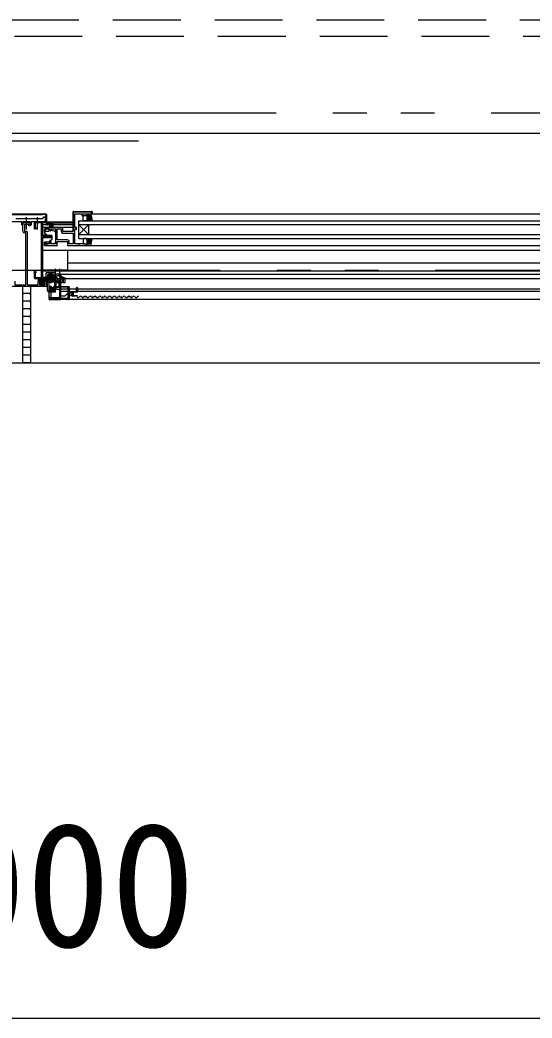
# Model space of a CAD drawing. Units: millimetres at full size. Extents: x -22551 to 92397, y -19340 to 14894.
# Drawn here: x 3354 to 3988, y -6902 to -5666 of the extents above; entities that cross this region are included whole.
import ezdxf
from ezdxf.enums import TextEntityAlignment as Align

# ---------------------------------------------------------------- set-up
doc = ezdxf.new("R2010")
doc.units = ezdxf.units.MM
doc.header["$LTSCALE"] = 70
doc.linetypes.add('DASHED1', pattern=[1.8, 1.2, -0.6])
doc.linetypes.add('DOUBLE_CHAIN1', pattern=[8.8, 5, -1, 0.6, -0.6, 0.6, -1])
doc.layers.add('0-0_NoName', color=7, linetype='Continuous', lineweight=15)
doc.layers.add('2-0_通芯', color=7, linetype='Continuous', lineweight=15)
doc.styles.add('ＭＳ ゴシック', font='')
doc.styles.get('ＭＳ ゴシック').set_extended_font_data('MS Gothic')

# ---------------------------------------------------------------- blocks, each defined once
blk = doc.blocks.new('グループ部品-125')
at = {"layer": '2-0_通芯', "linetype": 'DASHED1'}
for p, q in [((1452.61, -5665.7), (5270.61, -5665.7)), ((826.61, -5685.7), (5896.61, -5685.7))]:
    blk.add_line(p, q, dxfattribs=at)
at = {"layer": '2-0_通芯', "linetype": 'DOUBLE_CHAIN1'}
for p, q in [((-22551.09, -5780.7), (23861.61, -5780.7)), ((-21388.39, -5975.7), (23861.61, -5975.7))]:
    blk.add_line(p, q, dxfattribs=at)
at = {"layer": '2-0_通芯'}
for p, q in [((826.61, -5805.7), (5896.61, -5805.7)), ((3500.11, -5815.7), (3275.61, -5815.7)), ((3337.61, -5905.7), (3385.61, -5905.7)), ((3380.61, -5907.1), (3342.61, -5907.1)), ((3380.61, -5906.7), (3380.61, -5907.1)), ((3385.61, -5906.7), (3380.61, -5906.7)), ((3385.61, -5912.75), (3385.61, -5906.7)), ((3386.61, -5906.7), (3386.61, -5915.2)), ((3441.61, -5903.7), (3419.41, -5903.7)), ((3441.11, -5903.8), (3420.11, -5903.8)), ((3441.61, -5907.5), (3441.61, -5904.3)), ((4559.11, -5906), (3441.61, -5906)), ((3441.91, -5906), (3441.91, -5904)), ((3355.51, -5915.7), (3339.41, -5915.7)), ((3348.48, -5911.7), (3360.94, -5911.7)), ((3355.81, -5919.2), (3355.81, -5916)), ((3356.41, -5919.7), (3356.31, -5919.7)), ((3356.91, -5916), (3356.91, -5919.2)), ((3366.01, -5915.7), (3357.21, -5915.7)), ((3361.61, -5914.38), (3361.61, -5909.82)), ((3361.61, -5916.58), (3361.61, -5915.38)), ((3361.61, -5925.22), (3361.61, -5917.58)), ((3362.28, -5911.7), (3374.74, -5911.7)), ((3366.31, -5919.2), (3366.31, -5916)), ((3366.91, -5919.7), (3366.81, -5919.7)), ((3367.41, -5916), (3367.41, -5919.2)), ((3383.81, -5915.7), (3367.71, -5915.7)), ((3371.61, -5924.2), (3371.61, -5916.2)), ((3372.11, -5915.7), (3419.41, -5915.7)), ((3375.41, -5914.38), (3375.41, -5909.82)), ((3375.41, -5916.58), (3375.41, -5915.38)), ((3375.41, -5925.22), (3375.41, -5917.58)), ((3376.08, -5911.7), (3382.01, -5911.7)), ((3382.31, -5911.4), (3382.31, -5910.2)), ((3382.81, -5909.7), (3384.04, -5909.7)), ((3384.33, -5909.9), (3385.38, -5912.79)), ((3384.7, -5913.28), (3385.61, -5912.75)), ((3385.81, -5915.2), (3384.7, -5913.28)), ((3384.81, -5913.77), (3384.81, -5914.7)), ((3385.16, -5913.4), (3384.96, -5913.51)), ((3386.61, -5915.2), (3385.81, -5915.2)), ((3387.91, -5918.13), (3387.91, -5917.63)), ((3387.93, -5918.23), (3388.11, -5918.41)), ((3388.21, -5917.33), (3388.71, -5917.33)), ((3389.61, -5918.43), (3388.21, -5918.43)), ((3388.38, -5917.33), (3389.48, -5918.43)), ((3388.91, -5917.53), (3391.01, -5917.53)), ((3389.91, -5918.73), (3389.91, -5919.83)), ((3389.91, -5918.86), (3391.88, -5920.83)), ((3389.92, -5917.53), (3391.51, -5919.12)), ((3391.1, -5917.36), (3392.17, -5918.43)), ((3391.21, -5917.33), (3391.81, -5917.33)), ((3391.51, -5918.89), (3391.51, -5919.53)), ((3391.81, -5919.83), (3393.81, -5919.83)), ((3392.31, -5918.43), (3391.97, -5918.43)), ((3392.02, -5917.42), (3392.52, -5917.92)), ((3392.22, -5919.83), (3393.22, -5920.83)), ((3393.57, -5919.83), (3394.11, -5920.37)), ((3396.61, -5915.7), (3396.61, -5917.3)), ((3426.61, -5936.5), (3426.61, -5914.5)), ((3426.61, -5914.5), (4574.11, -5914.5)), ((4574.11, -5919.5), (3426.61, -5919.5)), ((3438.61, -5919.5), (3426.61, -5931.5)), ((3438.61, -5931.5), (3426.61, -5919.5)), ((3431.61, -5913.5), (3431.61, -5909)), ((3432.61, -5908), (3435.61, -5908)), ((3435.61, -5914.5), (3432.61, -5914.5)), ((3436.61, -5914.5), (3436.61, -5908)), ((3436.61, -5912.12), (3440.73, -5908)), ((3436.61, -5910.7), (3439.31, -5908)), ((3436.61, -5909.29), (3437.9, -5908)), ((3436.61, -5908), (3441.61, -5908)), ((3436.61, -5913.53), (3441.71, -5908.43)), ((3436.61, -5909), (3436.61, -5913.5)), ((3436.61, -5909.19), (3441.92, -5914.5)), ((3436.61, -5910.6), (3440.51, -5914.5)), ((3436.61, -5912.02), (3439.1, -5914.5)), ((3436.61, -5913.43), (3437.68, -5914.5)), ((3436.84, -5908), (3443.04, -5914.2)), ((3437.05, -5914.5), (3441.98, -5909.58)), ((3438.25, -5908), (3442.62, -5912.37)), ((3438.47, -5914.5), (3442.24, -5910.73)), ((3438.61, -5919.5), (3438.61, -5931.5)), ((3439.67, -5908), (3442.19, -5910.53)), ((3439.88, -5914.5), (3442.51, -5911.88)), ((3441.08, -5908), (3441.77, -5908.69)), ((3441.3, -5914.5), (3442.77, -5913.03)), ((3441.61, -5908), (3443.11, -5914.5)), ((3442.71, -5914.5), (3443.04, -5914.18)), ((3362.58, -5928.5), (3362.58, -5993.77)), ((3419.41, -5922.6), (3381.61, -5922.6)), ((3386.73, -5932.1), (3381.61, -5932.1)), ((3384.11, -5924.84), (3384.11, -5926.4)), ((3384.11, -5928.5), (3384.11, -5927.2)), ((3389.04, -5922.62), (3384.82, -5923.89)), ((3386.87, -5932.22), (3385.18, -5930.8)), ((3392.89, -5932.5), (3387.51, -5932.45)), ((3389.04, -5922.62), (3389.18, -5922.6)), ((3390.42, -5925.79), (3389.11, -5926.4)), ((3391.61, -5920.83), (3389.79, -5922.23)), ((3392.21, -5920.83), (3389.99, -5922.51)), ((3390.07, -5920.37), (3390.37, -5920.67)), ((3390.91, -5920.83), (3394.11, -5920.83)), ((3391.98, -5925.76), (3396.62, -5927.43)), ((3393.81, -5921.96), (3393.61, -5920.83)), ((3394.11, -5920.13), (3394.11, -5922.13)), ((3404.68, -5924.53), (3404.68, -5927.53)), ((3419.61, -5922.3), (3419.41, -5922.3)), ((3426.61, -5931.5), (4574.11, -5931.5)), ((3393.11, -5935.5), (3381.61, -5935.5)), ((3384.11, -5940.7), (3384.11, -5942.76)), ((3384.11, -5945), (3384.11, -5940.7)), ((3384.82, -5943.71), (3389.04, -5944.98)), ((3391.74, -5940.4), (3390.81, -5940.4)), ((3390.84, -5938.58), (3392.84, -5937.85)), ((3392.04, -5942.4), (3392.04, -5940.7)), ((3393.21, -5942.4), (3392.04, -5942.4)), ((3393.11, -5932.5), (3393.11, -5937.4)), ((3393.21, -5943.07), (3393.21, -5942.4)), ((3397.01, -5940.4), (3397.61, -5940.4)), ((3397.01, -5940.4), (3397.01, -5943.07)), ((3426.65, -5943.07), (3426.57, -5943.07)), ((3426.61, -5936.5), (4574.11, -5936.5)), ((3431.61, -5937.5), (3431.61, -5942)), ((3435.61, -5936.5), (3432.61, -5936.5)), ((3432.61, -5943), (3435.61, -5943)), ((3436.61, -5941.81), (3441.92, -5936.5)), ((3436.61, -5940.4), (3440.51, -5936.5)), ((3436.61, -5938.99), (3439.1, -5936.5)), ((3436.61, -5936.5), (3436.61, -5943.7)), ((3436.61, -5937.57), (3437.68, -5936.5)), ((3436.61, -5937.47), (3441.71, -5942.57)), ((3436.61, -5942), (3436.61, -5937.5)), ((3436.61, -5938.89), (3440.73, -5943)), ((3436.61, -5940.3), (3439.31, -5943)), ((3436.61, -5941.71), (3437.9, -5943)), ((3436.61, -5943), (3441.61, -5943)), ((3436.84, -5943), (3443.04, -5936.8)), ((3437.05, -5936.5), (3441.98, -5941.42)), ((3438.25, -5943), (3442.62, -5938.64)), ((3438.47, -5936.5), (3442.24, -5940.27)), ((3439.67, -5943), (3442.19, -5940.47)), ((3439.88, -5936.5), (3442.51, -5939.12)), ((3441.08, -5943), (3441.77, -5942.31)), ((3441.3, -5936.5), (3442.77, -5937.97)), ((3441.61, -5943), (3443.11, -5936.5)), ((3441.61, -5945), (3441.61, -5943.5)), ((3442.71, -5936.5), (3443.04, -5936.83)), ((4559.11, -5951), (3381.61, -5951)), ((3381.64, -5952.3), (3381.64, -5974.3)), ((3411.64, -5951.3), (3382.64, -5951.3)), ((3384.11, -5945), (3399.11, -5945)), ((3412.64, -5974.3), (3412.64, -5952.3)), ((3413.11, -5945), (4000.36, -5945)), ((4559.11, -5966.9), (3412.64, -5966.9)), ((3371.61, -5985.2), (3371.61, -5977.2)), ((3382.64, -5975.3), (3411.64, -5975.3)), ((3386.08, -5980.37), (3386.11, -5978.87)), ((3386.12, -5984.07), (3386.08, -5980.37)), ((3396.58, -5978.87), (3386.11, -5978.87)), ((3387.61, -5981.37), (3387.61, -5983.37)), ((3395.61, -5981.37), (3387.61, -5981.37)), ((3389.61, -6011.3), (3389.61, -5979.3)), ((3393.61, -5979.3), (3389.61, -5979.3)), ((3389.61, -5980.7), (3393.61, -5980.7)), ((3389.96, -5979.3), (3389.96, -5982.5)), ((3389.99, -5984.7), (3389.99, -5980.7)), ((3391.61, -5991.43), (3391.61, -5979)), ((3393.23, -5984.7), (3393.23, -5980.7)), ((3393.26, -5979.3), (3393.26, -5982.5)), ((3393.61, -5979.3), (3393.61, -5989.3)), ((3395.61, -5981.37), (3395.61, -5983.37)), ((3396.61, -5980.2), (3396.61, -5986.7)), ((3397.11, -5974.2), (3397.11, -5995.7)), ((3397.11, -5974.7), (3397.61, -5974.7)), ((3398.08, -5980.37), (3398.08, -5980.34)), ((3398.11, -5980.2), (3402.11, -5980.2)), ((3402.61, -5974.7), (3403.11, -5974.7)), ((3403.61, -5980.2), (3403.61, -5995.7)), ((4000.36, -5981), (3403.61, -5981)), ((3372.11, -5985.7), (4576.91, -5985.7)), ((3377.58, -5985.65), (3376.16, -5986.82)), ((3376.16, -5985.65), (3376.16, -5988.7)), ((3378.16, -5985.65), (3376.16, -5985.65)), ((3378.86, -5985.78), (3376.16, -5988.23)), ((3376.16, -5988.7), (3379.46, -5988.7)), ((3376.61, -5988.7), (3378.61, -5988.7)), ((3380.14, -5985.92), (3377.1, -5988.7)), ((3378.53, -5990.1), (3377.91, -5990.72)), ((3377.91, -5990.6), (3377.91, -5992)), ((3384.65, -5985.65), (3377.93, -5992.12)), ((3379.46, -5990.1), (3378.41, -5990.1)), ((3378.41, -5992.5), (3383.91, -5992.5)), ((3381.52, -5985.95), (3378.52, -5988.7)), ((3386.06, -5985.65), (3378.96, -5992.5)), ((3383.05, -5985.83), (3379.46, -5989.17)), ((3379.46, -5988.7), (3379.46, -5990.1)), ((3382.86, -5990.01), (3380.37, -5992.5)), ((3394.81, -5984.7), (3381.61, -5984.7)), ((3384.14, -5990.15), (3381.79, -5992.5)), ((3382.86, -5988.7), (3382.86, -5990.1)), ((3386.61, -5988.7), (3382.86, -5988.7)), ((3382.86, -5990.1), (3383.91, -5990.1)), ((3384.41, -5991.29), (3383.2, -5992.5)), ((3383.61, -5988.7), (3386.11, -5988.7)), ((3384.16, -5985.65), (3386.61, -5985.65)), ((3386.61, -5986.57), (3384.17, -5988.7)), ((3384.41, -5990.6), (3384.41, -5992)), ((3386.61, -5987.68), (3385.59, -5988.7)), ((3395.08, -5984.07), (3386.12, -5984.07)), ((3386.61, -5985.65), (3386.61, -5988.7)), ((3387.61, -6000.9), (3387.61, -5985.7)), ((3387.61, -5985.7), (3387.67, -5986.34)), ((3387.61, -5987.4), (3396.61, -5987.4)), ((3398.61, -5988.9), (3387.61, -5988.9)), ((3395.61, -5989.3), (3387.61, -5989.3)), ((3395.55, -5986.34), (3387.67, -5986.34)), ((3395.11, -5990.2), (3388.11, -5990.2)), ((3389.11, -5988.9), (3389.11, -6000.9)), ((3389.61, -5982.5), (3393.61, -5982.5)), ((3389.61, -5982.5), (3389.87, -5983.03)), ((3389.61, -5983.3), (3393.61, -5983.3)), ((3389.61, -5984.7), (3389.87, -5985.43)), ((3389.61, -5986.7), (3396.61, -5986.7)), ((3389.96, -5982.5), (3389.88, -5983.13)), ((3389.99, -5984.7), (3389.88, -5985.53)), ((3393.23, -5984.7), (3393.34, -5985.53)), ((3393.26, -5982.5), (3393.34, -5983.13)), ((3393.61, -5982.5), (3393.35, -5983.03)), ((3393.61, -5984.7), (3393.35, -5985.43)), ((3395.08, -5983.37), (3395.08, -5984.07)), ((3395.41, -5984.1), (3396.61, -5984.1)), ((3395.61, -5985.7), (3395.55, -5986.34)), ((3395.61, -5989.3), (3395.55, -5989.94)), ((3395.61, -5985.7), (3395.61, -5989.7)), ((3397.11, -5983.2), (3396.61, -5989.2)), ((3396.61, -5987.4), (3396.61, -5988.9)), ((3396.61, -5995.7), (3396.61, -5989.2)), ((3397.11, -5989.7), (3396.61, -5989.7)), ((3396.98, -5990.7), (3396.95, -5988.9)), ((3396.98, -5990.7), (3406.23, -5990.7)), ((3398.07, -5988.74), (3397.61, -5983.2)), ((3402.61, -5989.7), (3397.61, -5989.7)), ((3398.07, -5988.74), (3398.07, -5995.7)), ((3398.11, -5986), (3398.11, -5988.4)), ((3401.65, -5989.2), (3398.57, -5989.2)), ((3398.57, -5995.7), (3398.57, -5989.2)), ((3399.11, -5985.7), (3399.2, -5983.17)), ((3400.11, -5985.72), (3399.11, -5985.68)), ((3400.11, -5985.72), (3400.1, -5986)), ((3400.11, -5985.72), (3400.11, -5988.4)), ((3400.2, -5982.2), (3401.02, -5982.2)), ((3401.19, -5982.23), (3406.17, -5984.04)), ((3401.65, -5989.2), (3401.65, -5995.7)), ((3402.61, -5983.2), (3402.15, -5988.74)), ((3402.15, -5995.7), (3402.15, -5988.74)), ((3402.94, -5982.33), (3402.94, -5982.87)), ((3402.94, -5982.33), (3406.42, -5983.6)), ((3402.96, -5982.34), (3402.96, -5982.87)), ((3403.61, -5989.2), (3403.11, -5983.2)), ((3403.61, -5989.7), (3403.11, -5989.7)), ((3404.4, -5983.4), (3404.4, -5982.87)), ((3404.96, -5983.07), (3404.96, -5983.6)), ((3406, -5984.51), (3406.17, -5984.04)), ((3406.4, -5984.13), (3406.4, -5983.59)), ((3406.42, -5984.13), (3406.42, -5983.6)), ((3406.63, -5984.21), (3409.1, -5985.11)), ((3407.15, -5990.7), (3409.61, -5990.7)), ((3409.61, -5990.7), (3409.43, -5985.56)), ((3356.61, -5995.7), (3356.61, -6090.7)), ((3357.61, -6004.2), (3356.61, -6005.2)), ((3357.61, -6004.2), (3365.61, -6004.2)), ((3368.61, -5995.7), (3359.61, -5995.7)), ((3366.61, -6005.2), (3365.61, -6004.2)), ((3366.61, -5995.7), (3366.61, -6090.7)), ((3389.11, -6000.9), (3397.61, -6000.9)), ((3389.11, -6002.4), (3397.61, -6002.4)), ((3392.61, -5995.7), (3389.61, -5995.7)), ((3402.41, -5999.6), (3389.61, -5999.6)), ((3390.81, -5996.8), (3390.81, -5997.7)), ((3392.01, -5996.5), (3391.11, -5996.5)), ((3391.61, -5999.6), (3391.61, -6009.8)), ((3392.31, -5996), (3392.31, -5996.2)), ((3392.61, -5997.15), (3392.61, -5995.7)), ((3395.01, -5995.7), (3413.61, -5995.7)), ((3395.01, -5995.7), (3395.01, -5997.15)), ((3395.31, -5996.2), (3395.31, -5996)), ((3396.51, -5996.5), (3395.61, -5996.5)), ((3396.06, -5997.15), (3396.06, -5998)), ((3396.81, -5997.7), (3396.81, -5996.8)), ((3397.61, -5995.2), (3397.11, -5995.2)), ((3397.61, -6002.4), (3397.61, -6000.9)), ((3397.81, -5997.1), (3397.81, -5998.8)), ((3402.11, -5996.8), (3398.11, -5996.8)), ((3402.41, -5997.1), (3402.41, -6010.6)), ((3403.11, -5995.2), (3402.61, -5995.2)), ((3403.61, -5996.9), (3403.61, -5997.8)), ((3403.61, -5999.1), (3403.61, -6010.8)), ((3413.31, -5999.2), (3403.61, -5999.2)), ((3413.31, -6001.9), (3403.61, -6001.9)), ((3403.81, -5998), (3404.11, -5998)), ((3404.11, -5998.9), (3403.81, -5998.9)), ((3413.01, -5996.6), (3403.91, -5996.6)), ((3404.41, -5998.3), (3404.41, -5998.6)), ((3413.01, -6004), (3409.21, -6007.8)), ((3413.01, -6003), (3413.01, -6004)), ((3413.01, -6003), (3413.31, -6003)), ((3413.31, -6010.8), (3413.31, -5996.9)), ((3414.61, -5996.7), (3414.61, -6001.6)), ((3423.61, -5999.2), (3414.61, -5999.2)), ((3414.61, -6003.3), (3414.61, -6006)), ((3414.91, -6001.9), (3423.31, -6001.9)), ((3418.11, -6003), (3414.91, -6003)), ((3417.66, -6006.41), (3417.91, -6006.47)), ((3418.2, -6005.97), (3417.77, -6005.54)), ((3417.91, -6005.2), (3418.11, -6005.2)), ((3418.41, -6004.9), (3418.41, -6003.3)), ((3419.51, -6003.1), (3419.51, -6006.7)), ((3424.11, -6002.8), (3419.81, -6002.8)), ((3423.61, -6001.6), (3423.61, -5997.4)), ((3424.61, -5997.4), (3424.61, -6002.3)), ((4562.11, -5999.2), (3424.61, -5999.2)), ((4562.11, -6001.9), (3424.61, -6001.9)), ((3357.61, -6013.7), (3356.61, -6014.7)), ((3357.61, -6013.7), (3365.61, -6013.7)), ((3366.61, -6014.7), (3365.61, -6013.7)), ((3402.41, -6009.8), (3389.61, -6009.8)), ((4596.11, -6012), (3390.61, -6012)), ((3403.61, -6012.3), (3390.61, -6012.3)), ((3392.11, -6010.6), (3396.51, -6010.6)), ((3396.81, -6010.3), (3396.81, -6010.1)), ((3397.81, -6010.1), (3397.81, -6010.6)), ((3398.11, -6010.9), (3402.11, -6010.9)), ((3409.21, -6007.8), (3403.61, -6007.8)), ((3413.31, -6010.8), (3403.61, -6010.8)), ((3403.61, -6012), (3403.61, -6012.3)), ((3403.91, -6011.1), (3413.01, -6011.1)), ((3414.16, -6006.63), (3414.54, -6007.09)), ((3414.61, -6007.28), (3414.61, -6011)), ((3424.21, -6007.8), (3418.71, -6007.8)), ((3419.81, -6007), (3424.21, -6007)), ((3425.61, -6008.3), (3425.41, -6008.3)), ((3428.61, -6009.06), (3428.41, -6009.06)), ((3431.61, -6008.3), (3431.41, -6008.3)), ((3434.61, -6009.06), (3434.41, -6009.06)), ((3437.61, -6008.3), (3437.41, -6008.3)), ((3440.61, -6009.06), (3440.41, -6009.06)), ((3443.61, -6008.3), (3443.41, -6008.3)), ((3446.61, -6009.06), (3446.41, -6009.06)), ((3449.61, -6008.3), (3449.41, -6008.3)), ((3452.61, -6009.06), (3452.41, -6009.06)), ((3455.61, -6008.3), (3455.41, -6008.3)), ((3458.61, -6009.06), (3458.41, -6009.06)), ((3461.61, -6008.3), (3461.41, -6008.3)), ((3464.61, -6009.06), (3464.41, -6009.06)), ((3467.61, -6008.3), (3467.41, -6008.3)), ((3470.61, -6009.06), (3470.41, -6009.06)), ((3473.61, -6008.3), (3473.41, -6008.3)), ((3476.61, -6009.06), (3476.41, -6009.06)), ((3479.61, -6008.3), (3479.41, -6008.3)), ((3482.61, -6009.06), (3482.41, -6009.06)), ((3485.61, -6008.3), (3485.41, -6008.3)), ((3488.61, -6009.06), (3488.41, -6009.06)), ((3491.61, -6008.3), (3491.41, -6008.3)), ((3494.61, -6009.06), (3494.41, -6009.06)), ((3497.61, -6008.3), (3497.41, -6008.3)), ((3357.61, -6023.2), (3356.61, -6024.2)), ((3357.61, -6023.2), (3365.61, -6023.2)), ((3366.61, -6024.2), (3365.61, -6023.2)), ((3357.61, -6032.7), (3356.61, -6033.7)), ((3357.61, -6042.2), (3356.61, -6043.2)), ((3357.61, -6032.7), (3365.61, -6032.7)), ((3357.61, -6042.2), (3365.61, -6042.2)), ((3366.61, -6033.7), (3365.61, -6032.7)), ((3366.61, -6043.2), (3365.61, -6042.2)), ((3357.61, -6051.7), (3356.61, -6052.7)), ((3357.61, -6051.7), (3365.61, -6051.7)), ((3366.61, -6052.7), (3365.61, -6051.7)), ((3357.61, -6061.2), (3356.61, -6062.2)), ((3357.61, -6061.2), (3365.61, -6061.2)), ((3366.61, -6062.2), (3365.61, -6061.2)), ((3357.61, -6070.7), (3356.61, -6071.7)), ((3357.61, -6080.2), (3356.61, -6081.2)), ((3357.61, -6070.7), (3365.61, -6070.7)), ((3357.61, -6080.2), (3365.61, -6080.2)), ((3366.61, -6071.7), (3365.61, -6070.7)), ((3366.61, -6081.2), (3365.61, -6080.2)), ((5655.11, -6090.7), (1068.11, -6090.7)), ((3357.61, -6089.7), (3356.61, -6090.7)), ((3357.61, -6089.7), (3365.61, -6089.7)), ((3366.61, -6090.7), (3365.61, -6089.7))]:
    blk.add_line(p, q, dxfattribs=at)
for points in [[(3419.61, -5904.3), (3419.61, -5927.6), (3406.61, -5927.6), (3406.61, -5923.1)], [(3419.41, -5927.6), (3419.41, -5902.7), (3442.91, -5902.7), (3442.91, -5906)], [(3422.81, -5924.7), (3423.61, -5924.7), (3423.61, -5922.6), (3421.61, -5922.6), (3421.61, -5905.73), (3430.11, -5905.73), (3430.11, -5908), (3431.11, -5908), (3431.11, -5905.73), (3439.68, -5905.73), (3439.68, -5906.65), (3436.83, -5907.41)], [(3357.11, -5927.43), (3357.11, -5922.36), (3357.23, -5922.18), (3357.23, -5921.63), (3357.11, -5921.44), (3357.11, -5921.36), (3357.23, -5921.18), (3357.23, -5920.63), (3357.11, -5920.44), (3357.11, -5916.9)], [(3357.61, -5916.4), (3360.94, -5916.4), (3361.13, -5916.54)], [(3366.11, -5916.9), (3366.11, -5920.5), (3364.61, -5920.5), (3364.61, -5918.9), (3359.04, -5918.9), (3359.04, -5921.76), (3359.21, -5921.95), (3359.21, -5922.45), (3359.04, -5922.64), (3359.04, -5925.56), (3359.21, -5925.75), (3359.21, -5926.25), (3359.04, -5926.44), (3359.04, -5927.5), (3361.58, -5927.5)], [(3362.09, -5916.54), (3362.28, -5916.4), (3365.61, -5916.4)], [(3372.11, -5976.7), (3372.61, -5976.7), (3373.21, -5977.74), (3373.21, -5978.7), (3372.51, -5978.7), (3372.51, -5984.5), (3380.41, -5984.5), (3380.41, -5916.9), (3372.51, -5916.9), (3372.51, -5922.7), (3373.21, -5922.7), (3373.21, -5923.66), (3372.61, -5924.7), (3372.11, -5924.7)], [(3386.51, -5918.6), (3386.51, -5916.9), (3381.61, -5916.9), (3381.61, -5932.8), (3383.92, -5932.8)], [(3419.41, -5919.6), (3391.81, -5919.6), (3391.81, -5918.8), (3392.91, -5918.8), (3392.91, -5917.3), (3387.71, -5917.3), (3387.71, -5918.8), (3388.81, -5918.8), (3388.81, -5919.6), (3381.61, -5919.6)], [(3419.41, -5917.3), (3394.11, -5917.3), (3394.11, -5918.6)], [(3347.11, -5989.2), (3347.11, -5993.77), (3360.65, -5993.77), (3360.65, -5929.43), (3359.11, -5929.43)], [(3393.11, -5932.5), (3387.51, -5932.45), (3386.73, -5932.1), (3384.39, -5929.77), (3384.11, -5928.51), (3384.11, -5924.84), (3384.31, -5924.25), (3384.82, -5923.89)], [(3385.11, -5926.4), (3385.11, -5924.95), (3386.51, -5924.53), (3390.71, -5924.53), (3390.71, -5926.9), (3391.71, -5926.9), (3391.71, -5924.53), (3397.61, -5924.53), (3397.61, -5943.07), (3391.71, -5943.07), (3391.71, -5940.7), (3384.11, -5940.7)], [(3384.11, -5927.2), (3389.11, -5927.2), (3389.11, -5926.4)], [(3412.54, -5938.07), (3399.54, -5938.07), (3399.54, -5924.53), (3404.68, -5924.53)], [(3406.11, -5922.6), (3406.46, -5922.75), (3406.61, -5923.1)], [(3406.68, -5929.53), (3419.61, -5929.53), (3419.61, -5943.07), (3414.54, -5943.07), (3414.54, -5940.07)], [(3425.65, -5943.07), (3421.61, -5943.07), (3421.61, -5924.53), (3422.48, -5924.53)], [(3391.91, -5935.5), (3391.91, -5934.2), (3381.61, -5934.2), (3381.61, -5984.7)], [(3384.31, -5932.5), (3388.61, -5932.5), (3392.65, -5932.85)], [(3389.41, -5940.7), (3389.41, -5941.5), (3390.51, -5941.5), (3390.51, -5943.07), (3386.51, -5943.07), (3385.31, -5942.71), (3385.31, -5941.5), (3386.41, -5941.5), (3386.41, -5940.7)], [(3390.51, -5940.7), (3390.51, -5939.05), (3393.11, -5937.4)], [(3399.61, -5944.5), (3399.46, -5944.85), (3399.11, -5945)], [(3399.61, -5944.5), (3399.61, -5940), (3412.61, -5940), (3412.61, -5944.5)], [(3413.11, -5945), (3412.76, -5944.85), (3412.61, -5944.5)], [(3436.61, -5943.7), (3435.61, -5943.7), (3433.88, -5943.07), (3427.57, -5943.07)], [(3381.61, -5976.4), (4577.11, -5976.4), (4577.11, -5992.5)], [(3387.61, -5983.37), (3396.61, -5983.37), (3396.63, -5985.07), (3398.04, -5985.07), (3398.08, -5980.37)], [(3397.61, -5995.7), (3397.61, -5974.2), (3397.11, -5974.2)], [(3403.11, -5995.7), (3403.11, -5974.2), (3402.61, -5974.2), (3402.61, -5995.7)], [(3386.61, -5989.2), (3386.61, -5995.7), (3336.61, -5995.7)], [(3362.58, -5993.77), (3376.11, -5993.77), (3376.11, -5989.2)], [(3379.11, -5989.2), (3379.11, -5989.7), (3377.61, -5989.7), (3377.61, -5993.77), (3384.61, -5993.77), (3384.61, -5989.7), (3383.11, -5989.7), (3383.11, -5989.2)], [(3387.61, -5989.3), (3387.67, -5989.94), (3395.55, -5989.94)], [(3389.61, -5986.99), (3390.47, -5985.26), (3391.61, -5984.65)], [(3389.61, -5990.59), (3390.47, -5988.86), (3391.61, -5988.25)], [(3393.61, -5986.99), (3392.76, -5985.26), (3391.61, -5984.65)], [(3393.61, -5990.59), (3392.76, -5988.86), (3391.61, -5988.25)], [(3395.08, -5983.39), (3395.58, -5983.39), (3395.58, -5983.37)], [(3406.23, -5990.7), (3406.11, -5987.48), (3406, -5984.51)], [(3406.92, -5984.66), (3406.98, -5986.31), (3407.15, -5990.7)], [(3397.51, -5999.1), (3390.61, -5999.1), (3389.61, -5998.1)], [(3396.51, -5998), (3391.06, -5998), (3391.06, -5997.15), (3396.06, -5997.15)]]:
    blk.add_lwpolyline(points, dxfattribs=at)
blk.add_circle((3416.1, -6005.9), 1.45, dxfattribs=at)
for centre, radius, start, end in [((3385.61, -5906.7), 1, 0.00087, 90), ((3420.41, -5903.7), 1, 90, 179.99999), ((3420.11, -5904.3), 0.5, 90, 180), ((3436.91, -5907.7), 0.3, 105, 270), ((3441.11, -5904.3), 0.5, 0, 90), ((3441.11, -5907.5), 0.5, 270, 0), ((3441.61, -5904), 0.3, 0, 90), ((3441.91, -5903.7), 1, 0, 90), ((3355.51, -5916), 0.3, 0, 90), ((3356.31, -5919.2), 0.5, 180, 270), ((3356.41, -5919.2), 0.5, 270, 0), ((3357.21, -5916), 0.3, 90, 180), ((3357.61, -5916.9), 0.5, 90, 180), ((3360.94, -5911.9), 0.2, 16.60294, 90), ((3361.61, -5911.7), 0.5, 196.5981, 343.3939), ((3361.61, -5916.4), 0.5, 196.60155, 343.39845), ((3362.28, -5911.9), 0.2, 90, 163.39706), ((3365.61, -5916.9), 0.5, 0, 90), ((3366.01, -5916), 0.3, 0, 90), ((3366.81, -5919.2), 0.5, 180, 270), ((3366.91, -5919.2), 0.5, 270, 0), ((3367.71, -5916), 0.3, 90, 180), ((3372.11, -5916.2), 0.5, 90, 180), ((3374.74, -5911.9), 0.2, 16.60294, 90), ((3375.41, -5911.7), 0.5, 196.6061, 343.4019), ((3376.08, -5911.9), 0.2, 90, 163.39706), ((3382.01, -5911.4), 0.3, 270, 0), ((3382.81, -5910.2), 0.5, 90, 179.99999), ((3383.81, -5914.7), 1, 270, 0), ((3384.04, -5910), 0.3, 19.9968, 90), ((3385.11, -5913.77), 0.3, 120.02532, 179.99709), ((3384.91, -5912.97), 0.5, 299.99993, 19.99625), ((3387.51, -5918.6), 1, 180, 270), ((3388.21, -5917.63), 0.3, 90, 180), ((3388.21, -5918.13), 0.3, 180, 270), ((3388.71, -5917.53), 0.2, 0, 90), ((3389.61, -5918.73), 0.3, 0, 90), ((3390.91, -5919.83), 1, 180, 270), ((3391.21, -5917.53), 0.2, 90, 180), ((3391.51, -5918.43), 0.25, 33.05573, 236.94427), ((3391.21, -5918.89), 0.3, 0, 56.94427), ((3391.81, -5919.53), 0.3, 180, 270), ((3391.97, -5918.13), 0.3, 213.05573, 270), ((3391.81, -5917.63), 0.3, 45, 90), ((3392.31, -5918.13), 0.3, 270, 45), ((3393.11, -5918.6), 1, 270, 0), ((3393.81, -5920.13), 0.3, 0, 90), ((3432.61, -5909), 1, 89.9999, 179.9999), ((3432.61, -5913.5), 1, 179.9999, 269.9999), ((3435.61, -5909), 1, 359.9999, 89.9999), ((3435.61, -5913.5), 1, 269.9999, 359.9999), ((3359.11, -5927.43), 2, 180, 270), ((3361.58, -5928.5), 1, 0, 90), ((3372.11, -5924.2), 0.5, 180, 270), ((3385.11, -5924.84), 1, 106.69924, 180), ((3384.61, -5926.4), 0.5, 180, 0), ((3387.11, -5928.5), 3, 180.00001, 230), ((3387.52, -5931.45), 1, 230, 269.5), ((3389.18, -5923.1), 0.5, 90, 106.69924), ((3389.81, -5922.43), 0.2, 95.58289, 335.58289), ((3390.84, -5926.7), 1, 97.40692, 115), ((3391.64, -5926.7), 1, 70.14674, 86.11316), ((3393.91, -5922.13), 0.2, 120, 0), ((3396.11, -5928.85), 1.5, 0, 70.14674), ((3406.68, -5927.53), 2, 180, 270), ((3406.11, -5923.1), 0.5, 0, 90), ((3422.48, -5924.73), 0.2, 35.09963, 90), ((3422.81, -5924.5), 0.2, 215.09963, 270), ((3383.92, -5932.6), 0.2, 270, 345.52249), ((3385.11, -5942.76), 1, 180, 253.30076), ((3384.31, -5932.7), 0.2, 90, 165.52249), ((3391.01, -5939.05), 0.5, 110, 180), ((3390.81, -5940.1), 0.3, 180.00001, 270), ((3391.74, -5940.7), 0.3, 0, 90), ((3392.61, -5933.35), 0.5, 0, 85), ((3392.61, -5937.4), 0.5, 290, 0), ((3392.81, -5932.8), 0.3, 0, 89.5), ((3399.11, -5944.5), 0.5, 270, 0), ((3412.54, -5940.07), 2, 0, 90), ((3413.11, -5944.5), 0.5, 180, 270), ((3425.65, -5943.27), 0.2, 23.57818, 90), ((3426.11, -5943.07), 0.3, 203.57818, 336.42182), ((3426.57, -5943.27), 0.2, 90, 156.42182), ((3426.65, -5943.27), 0.2, 23.57818, 90), ((3427.11, -5943.07), 0.3, 203.57818, 336.42182), ((3427.57, -5943.27), 0.2, 90, 156.42182), ((3432.61, -5937.5), 1, 90.0001, 180.0001), ((3432.61, -5942), 1, 180.0001, 270.0001), ((3435.61, -5937.5), 1, 0.0001, 90.0001), ((3435.61, -5942), 1, 270.0001, 0.0001), ((3441.11, -5943.5), 0.5, 0, 90), ((3382.64, -5952.3), 1, 90, 179.99999), ((3389.18, -5944.5), 0.5, 253.30076, 270), ((3411.64, -5952.3), 1, 0, 90), ((3372.11, -5977.2), 0.5, 90, 180), ((3382.64, -5974.3), 1, 180, 270), ((3396.58, -5980.37), 1.5, 1, 90), ((3396.61, -5979.7), 0.5, 270, 0), ((3398.11, -5979.7), 0.5, 180, 270), ((3402.11, -5979.7), 0.5, 270, 0), ((3403.61, -5979.7), 0.5, 180, 270), ((3411.64, -5974.3), 1, 270, 0), ((3372.11, -5985.2), 0.5, 180, 270), ((3376.61, -5989.2), 0.5, 90, 180), ((3378.41, -5990.6), 0.5, 90, 180), ((3378.41, -5992), 0.5, 180, 270), ((3381.15, -5970.95), 15, 258.52158, 270.05735), ((3378.61, -5989.2), 0.5, 0, 90), ((3381.18, -5970.95), 15, 269.94259, 281.47842), ((3383.61, -5989.2), 0.5, 90, 180), ((3383.91, -5990.6), 0.5, 0, 90), ((3383.91, -5992), 0.5, 270, 0), ((3386.11, -5989.2), 0.5, 0, 90), ((3388.11, -5989.7), 0.5, 180, 270), ((3391.61, -5977.7), 9.5, 245.47227, 294.52773), ((3391.61, -5981.3), 9.5, 245.47227, 294.52773), ((3389.68, -5983.1), 0.2, 270, 19.42185), ((3389.68, -5985.5), 0.2, 270, 19.42185), ((3393.54, -5983.1), 0.2, 160.57815, 270), ((3393.54, -5985.5), 0.2, 160.57815, 270), ((3394.81, -5984.4), 0.3, 270, 0), ((3395.41, -5984.4), 0.3, 90, 180), ((3395.11, -5989.7), 0.5, 270, 0), ((3397.61, -5988.4), 0.5, 270, 0), ((3397.81, -5986), 0.3, 0, 90), ((3398.57, -5988.7), 0.5, 184.76364, 270), ((3400.2, -5983.2), 1, 90, 178), ((3401.02, -5982.7), 0.5, 70, 90), ((3401.65, -5988.7), 0.5, 270, 355.23636), ((3406.46, -5984.64), 0.457, 356.53576, 68.26228), ((3408.93, -5985.58), 0.5, 3.12042, 70), ((3389.11, -6000.9), 1.5, 180, 270), ((3390.61, -5996.7), 1, 90, 180), ((3391.11, -5996.8), 0.3, 90, 180), ((3391.11, -5997.7), 0.3, 180, 270), ((3392.01, -5996), 0.3, 0, 90), ((3392.01, -5996.2), 0.3, 270, 0), ((3395.61, -5996), 0.3, 90, 180), ((3395.61, -5996.2), 0.3, 180, 270), ((3396.51, -5996.8), 0.3, 0, 90), ((3396.51, -5997.7), 0.3, 270, 0), ((3397.51, -5998.8), 0.3, 270, 0), ((3398.11, -5997.1), 0.3, 90, 180), ((3402.11, -5997.1), 0.3, 0, 90), ((3403.91, -5996.9), 0.3, 90, 180), ((3403.81, -5997.8), 0.2, 180, 270), ((3403.81, -5999.1), 0.2, 90, 180), ((3404.11, -5998.3), 0.3, 0, 90), ((3404.11, -5998.6), 0.3, 270, 0), ((3413.01, -5996.9), 0.3, 0, 90), ((3413.61, -5996.7), 1, 0, 90), ((3414.31, -6006.5), 0.2, 90, 220), ((3414.31, -6006), 0.3, 270, 0), ((3414.91, -6001.6), 0.3, 180, 270), ((3414.91, -6003.3), 0.3, 90, 180), ((3417.61, -6006.6), 0.2, 75, 185.21591), ((3418.71, -6006.5), 1.3, 185.21591, 270), ((3417.91, -6005.4), 0.2, 90, 225), ((3417.99, -6006.18), 0.3, 255, 45), ((3418.11, -6003.3), 0.3, 0, 90), ((3418.11, -6004.9), 0.3, 270, 0), ((3419.81, -6003.1), 0.3, 90, 180), ((3423.31, -6001.6), 0.3, 270, 0), ((3424.11, -5997.4), 0.5, 0, 180), ((3424.11, -6002.3), 0.5, 270, 0), ((3390.11, -6010.3), 0.5, 90, 180), ((3390.61, -6011), 1, 180, 270), ((3390.61, -6011.3), 1, 180, 270), ((3391.31, -6010.1), 0.3, 0, 90), ((3392.11, -6010.1), 0.5, 180, 270), ((3396.51, -6010.3), 0.3, 270, 0), ((3397.11, -6010.1), 0.3, 90, 180), ((3397.51, -6010.1), 0.3, 0, 90), ((3398.11, -6010.6), 0.3, 180, 270), ((3402.11, -6010.6), 0.3, 270, 0), ((3403.91, -6010.8), 0.3, 180, 270), ((3413.01, -6010.8), 0.3, 270, 0), ((3413.61, -6011), 1, 270, 0), ((3414.31, -6007.28), 0.3, 0, 40), ((3419.81, -6006.7), 0.3, 180, 270), ((3424.21, -6007.4), 0.4, 270, 90), ((3425.51, -6007.84), 1.72, 220.84223, 330.79746), ((3428.51, -6009.52), 1.72, 29.20254, 150.79746), ((3431.51, -6007.84), 1.72, 209.20254, 330.79746), ((3434.51, -6009.52), 1.72, 29.20254, 150.79746), ((3437.51, -6007.84), 1.72, 209.20254, 330.79746), ((3440.51, -6009.52), 1.72, 29.20254, 150.79746), ((3443.51, -6007.84), 1.72, 209.20254, 330.79746), ((3446.51, -6009.52), 1.72, 29.20254, 150.79746), ((3449.51, -6007.84), 1.72, 209.20254, 330.79746), ((3452.51, -6009.52), 1.72, 29.20254, 150.79746), ((3455.51, -6007.84), 1.72, 209.20254, 330.79746), ((3458.51, -6009.52), 1.72, 29.20254, 150.79746), ((3461.51, -6007.84), 1.72, 209.20254, 330.79746), ((3464.51, -6009.52), 1.72, 29.20254, 150.79746), ((3467.51, -6007.84), 1.72, 209.20254, 330.79746), ((3470.51, -6009.52), 1.72, 29.20254, 150.79746), ((3473.51, -6007.84), 1.72, 209.20254, 330.79746), ((3476.51, -6009.52), 1.72, 29.20254, 150.79746), ((3479.51, -6007.84), 1.72, 209.20254, 330.79746), ((3482.51, -6009.52), 1.72, 29.20254, 150.79746), ((3485.51, -6007.84), 1.72, 209.20254, 330.79746), ((3488.51, -6009.52), 1.72, 29.20254, 150.79746), ((3491.51, -6007.84), 1.72, 209.20254, 330.79746), ((3494.51, -6009.52), 1.72, 29.20254, 150.79746), ((3497.51, -6007.84), 1.72, 209.20254, 330.79746), ((3500.51, -6009.52), 1.72, 100.0542, 150.79746)]:
    blk.add_arc(centre, radius, start, end, dxfattribs=at)

msp = doc.modelspace()

# ---------------------------------------------------------------- linework, layer by layer
at = {"layer": '0-0_NoName'}
msp.add_line((361.61, -6901.63), (6361.61, -6901.63), dxfattribs=at)

# ---------------------------------------------------------------- block references
at = {"layer": '2-0_通芯'}
msp.add_blockref('グループ部品-125', (0, 0), dxfattribs=at)

# ---------------------------------------------------------------- texts
at = {"layer": '0-0_NoName', "style": 'ＭＳ ゴシック'}
msp.add_text('6000', height=154, dxfattribs=at).set_placement((3151.61, -6859.63), align=Align.BOTTOM_LEFT)

doc.saveas('drawing.dxf')
